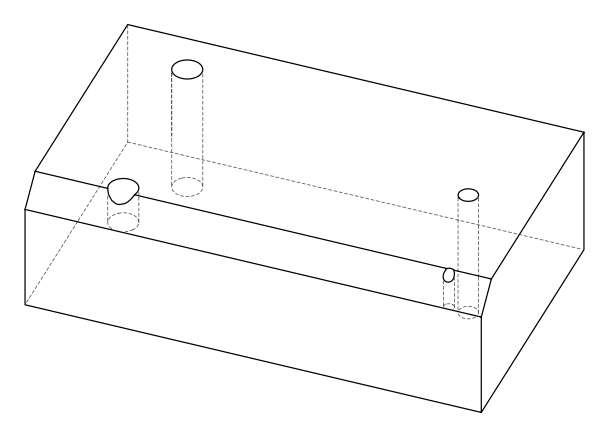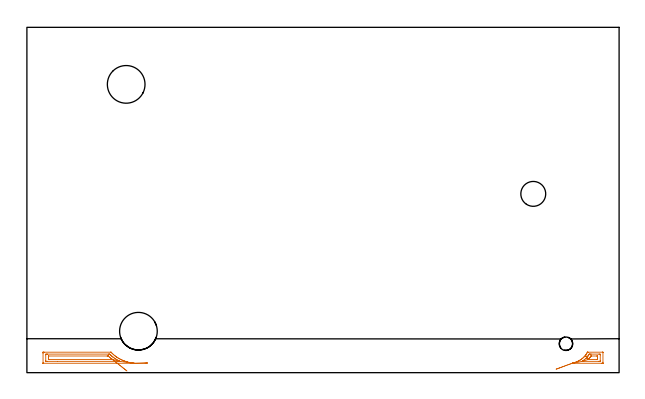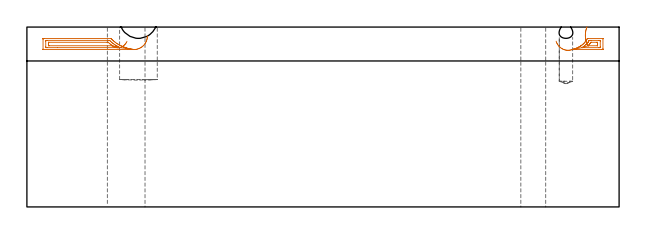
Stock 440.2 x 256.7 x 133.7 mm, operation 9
(PLAN: 9 operations, 6 tool changes, 34.5 min)
(1 INDEXABLE_INSERT_DRILL_THROUGH_HOLE_FROM_SOLID | STEP1HOLE_1 | NXT0302_027 | 0.55 min | 82255 mm3)
(2 INDEXABLE_INSERT_DRILL_BLIND_HOLE_FROM_SOLID | STEP1POCKET | NXT0302_027 | 0.17 min | 24092 mm3)
(3 SPOT_DRILL | STEP1HOLE | NXT0321_9005460120000 | 0.05 min | 185 mm3)
(4 SPOT_DRILL_1 | STEP1POCKET_1 | NXT0321_9005460120000 | 0.03 min | 2 mm3)
(5 DRILL_BLIND_HOLE_INTO_CENTER | STEP1HOLE | NXT0301_046 | 0.05 min | 359 mm3)
(6 GUN_DRILL_THROUGH_HOLE | STEP1HOLE | UGT0307_003 | 0.64 min | 4696 mm3)
(7 SPADE_DRILL_TO_ENLARGE_THROUGH_HOLE | STEP1HOLE | UGT0306_009 | 0.57 min | 30633 mm3)
(8 DRILL_BLIND_HOLE_INTO_CENTER_1 | STEP1POCKET_1 | NXT0301_071 | 0.18 min | 3195 mm3)
(9 AREA_MILL | FG_CHAMFER_SURFACE | UGT0205_001 | 32.25 min | 138946 mm3)
(TOOL NXT0302_027 | Index. Insert Drill 28mm [880-D2800L32-05] | D28 PA176 FL140 Z2)
(TOOL NXT0321_9005460120000 | NC Spot Drill, 142deg, 12mm, Carbide, Uncoated | D12 PA142 FL30 Z2)
(TOOL NXT0301_046 | Carbide Drill 7.5mm [860.1-0750-038A1-MM 2214] | D7.5 PA140 FL53 Z2)
(TOOL UGT0307_003 | Gun Drill 7 mm | D7 PA130 FL24 Z1)
(TOOL UGT0306_009 | Spade Drill 18.5mm | D18.5 PA132 FL10 Z2)
(TOOL NXT0301_071 | Carbide Drill 10mm [860.1-1000-030A1-MM 2214] | D10 PA140 FL47 Z2)
(TOOL UGT0205_001 | Chamfer Mill 20 x 3 x 45 deg. | D20 FL50 Z2)
(OP 9 AREA_MILL, part 2 of 2)
G0 Z143.7
X89.528 Y7.194
Z127.196
G1 X89.508 Y7.193 Z126.324
X89.412 Y7.191 Z125.457
X89.241 Y7.188 Z124.601
X88.996 Y7.183 Z123.764
X88.679 Y7.176 Z122.951
X88.293 Y7.168 Z122.169
X87.84 Y7.158 Z121.424
X87.323 Y7.148 Z120.721
X86.748 Y7.136 Z120.065
X86.117 Y7.122 Z119.462
X85.436 Y7.108 Z118.917
X84.711 Y7.093 Z118.433
X83.946 Y7.077 Z118.014
X83.147 Y7.06 Z117.663
X82.321 Y7.043 Z117.384
X81.474 Y7.025 Z117.177
X80.611 Y7.007 Z117.045
X79.741 Y6.989 Z116.989
X79.623 Y6.986 Z116.986
X79.527
X12.249
X12.141 Y6.987 Z116.987
X12.069 Y6.989 Z116.989
X12.019 Y6.992 Z116.992
X12.01 Y7.012 Z117.012
X12.007 Y7.093 Z117.093
X12.001 Y7.339 Z117.339
X12. Y14.464 Z124.464
X12.001 Y15.107 Z125.107
X12.003 Y15.169 Z125.169
X12.008 Y15.199 Z125.199
X12.011 Y15.208 Z125.208
X12.034 Y15.209 Z125.209
X12.142 Y15.213 Z125.213
X12.249 Y15.214 Z125.214
X13.035 Y15.215 Z125.215
X62.312 Y15.214 Z125.214
X62.419 Y15.212 Z125.212
X62.491 Y15.209 Z125.209
X62.538 Y15.205 Z125.205
X62.558 Y15.187 Z125.187
X62.64 Y15.107 Z125.107
X63.206 Y14.531 Z124.531
X63.526 Y14.217 Z124.217
X64.1 Y13.682 Z123.682
X64.493 Y13.326 Z123.326
X64.994 Y12.913 Z122.913
X65.591 Y12.436 Z122.436
X65.888 Y12.216 Z122.216
X66.668 Y11.659 Z121.659
X66.782 Y11.581 Z121.581
X66.835 Y11.545 Z121.545
X67.676 Y11.002 Z121.002
X68.258 Y10.655 Z120.655
X68.57 Y10.478 Z120.478
X68.97 Y10.256 Z120.256
X69.464 Y10. Z120.
X69.927 Y9.764 Z119.764
X70.358 Y9.557 Z119.557
X70.751 Y9.372 Z119.372
X71.252 Y9.16 Z119.16
X71.939 Y8.874 Z118.874
X72.146 Y8.793 Z118.793
X72.277 Y8.743 Z118.743
X73.04 Y8.47 Z118.47
X73.651 Y8.265 Z118.265
X73.934 Y8.176 Z118.176
X74.565 Y7.983 Z117.983
X74.828 Y7.91 Z117.91
X74.928 Y7.883 Z117.883
X75.722 Y7.686 Z117.686
X76.201 Y7.571 Z117.571
X76.616 Y7.48 Z117.48
X76.938 Y7.414 Z117.414
X77.509 Y7.309 Z117.309
X78.333 Y7.163 Z117.163
X78.403 Y7.153 Z117.153
X78.883 Y7.093 Z117.093
X79.702 Y6.995 Z116.995
X79.741 Y6.989 Z116.989
X69.152 Y8.411 Z118.411
X69.104 Y8.406 Z118.406
X69.043 Y8.402 Z118.402
X68.916 Y8.4 Z118.4
X22.782
X14.931
X14.51 Y8.402 Z118.402
X14.037 Y8.407 Z118.407
X14.003 Y8.874 Z118.874
X14.001 Y8.909 Z118.909
Y13.326 Z123.326
X14.002 Y13.361 Z123.361
X14.037 Y13.793 Z123.793
X14.458 Y13.797 Z123.797
X14.931 Y13.799 Z123.799
X15.349 Y13.8 Z123.8
X60.524
X60.944 Y13.798 Z123.798
X61.418 Y13.793 Z123.793
X61.48 Y13.79 Z123.79
X61.549 Y13.726 Z123.726
X61.968 Y13.326 Z123.326
X62.312 Y13.005 Z123.005
X62.939 Y12.436 Z122.436
X63.206 Y12.211 Z122.211
X64.024 Y11.545 Z121.545
X64.1 Y11.486 Z121.486
X64.343 Y11.303 Z121.303
X64.994 Y10.844 Z120.844
X65.27 Y10.655 Z120.655
X65.888 Y10.246 Z120.246
X66.643 Y9.764 Z119.764
X66.782 Y9.679 Z119.679
X66.991 Y9.556 Z119.556
X67.676 Y9.183 Z119.183
X68.252 Y8.874 Z118.874
X68.57 Y8.71 Z118.71
X69.061 Y8.46 Z118.46
X69.152 Y8.411 Z118.411
X63.593 Y9.823 Z119.823
X63.539 Y9.821 Z119.821
X63.206 Y9.815 Z119.815
X63.156 Y9.814 Z119.814
X16.669
X16.28 Y9.818 Z119.818
X16.086 Y9.821 Z119.821
X16.01 Y9.831 Z119.831
X16.008 Y9.896 Z119.896
X16.001 Y10.479 Z120.479
X16. Y11.545 Z121.545
X16.003 Y12.258 Z122.258
X16.01 Y12.362 Z122.362
X16.015 Y12.38 Z122.38
X16.034 Y12.382 Z122.382
X16.085 Y12.384 Z122.384
X16.296 Y12.386 Z122.386
X59.68
X60.102 Y12.384 Z122.384
X60.313 Y12.382 Z122.382
X60.416 Y12.379 Z122.379
X60.466 Y12.367 Z122.367
X60.524 Y12.32 Z122.32
X61.376 Y11.545 Z121.545
X61.418 Y11.509 Z121.509
X61.643 Y11.321 Z121.321
X62.312 Y10.782 Z120.782
X62.476 Y10.655 Z120.655
X63.206 Y10.112 Z120.112
X63.502 Y9.893 Z119.893
X63.552 Y9.855 Z119.855
X63.593 Y9.823 Z119.823
X64.188 Y9.35 Z119.395
X64.81 Y8.856 Z119.035
X65.454 Y8.344 Z118.745
X66.115 Y7.818 Z118.528
X66.789 Y7.282 Z118.386
X67.47 Y6.741 Z118.319
X68.153 Y6.198 Z118.328
X68.832 Y5.658 Z118.413
X69.504 Y5.124 Z118.574
X70.161 Y4.601 Z118.809
X70.801 Y4.093 Z119.116
X71.416 Y3.604 Z119.493
X72.004 Y3.136 Z119.937
X72.559 Y2.695 Z120.445
X73.078 Y2.283 Z121.013
X73.556 Y1.903 Z121.636
X73.989 Y1.558 Z122.31
X74.375 Y1.252 Z123.03
G0 Z143.7
X393.387 Y2.591
Z123.172
G1 X393.688 Y2.702 Z122.361
X394.054 Y2.837 Z121.581
X394.483 Y2.995 Z120.838
X394.971 Y3.175 Z120.137
X395.514 Y3.375 Z119.485
X396.109 Y3.595 Z118.885
X396.75 Y3.831 Z118.343
X397.433 Y4.083 Z117.863
X398.153 Y4.349 Z117.448
X398.904 Y4.626 Z117.101
X399.681 Y4.912 Z116.826
X400.477 Y5.206 Z116.623
X401.287 Y5.504 Z116.496
X402.104 Y5.806 Z116.444
X402.922 Y6.107 Z116.468
X403.735 Y6.407 Z116.568
X404.537 Y6.703 Z116.743
X405.321 Y6.992 Z116.992
X405.594 Y7.093 Z117.093
X406.306 Y7.281 Z117.281
X406.496 Y7.334 Z117.334
X406.996 Y7.485 Z117.485
X407.39 Y7.606 Z117.606
X407.669 Y7.705 Z117.705
X408.284 Y7.925 Z117.925
X408.326 Y7.941 Z117.941
X408.432 Y7.983 Z117.983
X408.955 Y8.205 Z118.205
X409.178 Y8.302 Z118.302
X409.571 Y8.482 Z118.482
X410.072 Y8.725 Z118.725
X410.17 Y8.775 Z118.775
X410.355 Y8.874 Z118.874
X410.744 Y9.094 Z119.094
X410.966 Y9.224 Z119.224
X411.299 Y9.432 Z119.432
X411.823 Y9.764 Z119.764
X411.845 Y9.779 Z119.779
X411.86 Y9.789 Z119.789
X412.362 Y10.154 Z120.154
X412.754 Y10.453 Z120.453
X413.003 Y10.655 Z120.655
X413.346 Y10.955 Z120.955
X413.648 Y11.223 Z121.223
X413.813 Y11.381 Z121.381
X413.979 Y11.545 Z121.545
X414.254 Y11.832 Z121.832
X414.542 Y12.144 Z122.144
X414.79 Y12.436 Z122.436
X415.081 Y12.789 Z122.789
X415.436 Y13.226 Z123.226
X415.477 Y13.285 Z123.285
X415.504 Y13.326 Z123.326
X415.824 Y13.83 Z123.83
X416.064 Y14.217 Z124.217
X416.163 Y14.383 Z124.383
X416.33 Y14.677 Z124.677
X416.594 Y15.185 Z125.185
X416.605 Y15.202 Z125.202
X416.61 Y15.206 Z125.206
X416.649 Y15.209 Z125.209
X416.792 Y15.213 Z125.213
X417.008 Y15.214 Z125.214
X417.116 Y15.215 Z125.215
X427.951 Y15.214 Z125.214
X428.059 Y15.213 Z125.213
X428.131 Y15.211 Z125.211
X428.181 Y15.208 Z125.208
X428.19 Y15.188 Z125.188
X428.193 Y15.107 Z125.107
X428.199 Y14.861 Z124.861
X428.2 Y7.736 Z117.736
X428.199 Y7.093 Z117.093
X428.197 Y7.031 Z117.031
X428.192 Y7.001 Z117.001
X428.189 Y6.992 Z116.992
X428.166 Y6.99 Z116.99
X428.058 Y6.987 Z116.987
X427.951 Y6.986 Z116.986
X427.165 Y6.985 Z116.985
X405.709 Y6.986 Z116.986
X405.602
X405.494 Y6.988 Z116.988
X405.321 Y6.992 Z116.992
X412.707 Y8.407 Z118.407
X412.721 Y8.422 Z118.422
X412.734 Y8.433 Z118.433
X413.389 Y8.874 Z118.874
X413.541 Y8.98 Z118.98
X413.648 Y9.057 Z119.057
X414.05 Y9.363 Z119.363
X414.542 Y9.741 Z119.741
X414.554 Y9.751 Z119.751
X415.436 Y10.549 Z120.549
X415.489 Y10.601 Z120.601
X415.543 Y10.655 Z120.655
X415.926 Y11.056 Z121.056
X416.33 Y11.496 Z121.496
X416.352 Y11.522 Z121.522
X416.372 Y11.545 Z121.545
X416.756 Y12.011 Z122.011
X417.103 Y12.436 Z122.436
X417.156 Y12.503 Z122.503
X417.223 Y12.593 Z122.593
X417.514 Y13.037 Z123.037
X417.7 Y13.326 Z123.326
X417.863 Y13.58 Z123.58
X417.938 Y13.695 Z123.695
X418.005 Y13.793 Z123.793
X418.117 Y13.795 Z123.795
X418.537 Y13.799 Z123.799
X419.011 Y13.8 Z123.8
X419.429
X425.269
X425.69 Y13.798 Z123.798
X426.163 Y13.793 Z123.793
X426.197 Y13.326 Z123.326
X426.199 Y13.291 Z123.291
Y8.874 Z118.874
X426.198 Y8.839 Z118.839
X426.163 Y8.407 Z118.407
X425.742 Y8.403 Z118.403
X425.269 Y8.4 Z118.4
X424.851
X413.045
X412.754 Y8.402 Z118.402
X412.73 Y8.404 Z118.404
X412.707 Y8.407 Z118.407
X417.166 Y9.822 Z119.822
X417.171 Y9.828 Z119.828
X417.599 Y10.281 Z120.281
X417.942 Y10.655 Z120.655
X418.024 Y10.747 Z120.747
X418.117 Y10.855 Z120.855
X418.431 Y11.233 Z121.233
X418.686 Y11.545 Z121.545
X418.83 Y11.726 Z121.726
X419.011 Y11.963 Z121.963
X419.205 Y12.243 Z122.243
X419.293 Y12.366 Z122.366
X419.305 Y12.379 Z122.379
X419.326 Y12.382 Z122.382
X419.378 Y12.384 Z122.384
X419.483 Y12.386 Z122.386
X423.531
X423.92 Y12.382 Z122.382
X424.114 Y12.379 Z122.379
X424.19 Y12.369 Z122.369
X424.192 Y12.304 Z122.304
X424.199 Y11.721 Z121.721
X424.2 Y10.655 Z120.655
X424.197 Y9.942 Z119.942
X424.19 Y9.838 Z119.838
X424.185 Y9.82 Z119.82
X424.166 Y9.818 Z119.818
X424.115 Y9.816 Z119.816
X423.904 Y9.814 Z119.814
X417.592
X417.223 Y9.816 Z119.816
X417.17 Y9.817 Z119.817
X417.167 Y9.82 Z119.82
X417.166 Y9.822 Z119.822
X416.802 Y10.357 Z120.407
X416.469 Y10.849 Z121.046
X416.168 Y11.292 Z121.734
X415.902 Y11.684 Z122.467
X415.673 Y12.022 Z123.238
X415.482 Y12.303 Z124.041
X415.332 Y12.524 Z124.872
X415.223 Y12.685 Z125.722
X415.155 Y12.785 Z126.586
X415.131 Y12.821 Z127.457
X415.149 Y12.794 Z128.329
X415.209 Y12.705 Z129.195
X415.312 Y12.554 Z130.048
X415.456 Y12.341 Z130.882
X415.64 Y12.07 Z131.69
X415.864 Y11.741 Z132.467
X416.124 Y11.357 Z133.205
X416.419 Y10.922 Z133.901
G0 Z143.7
M5
M2
